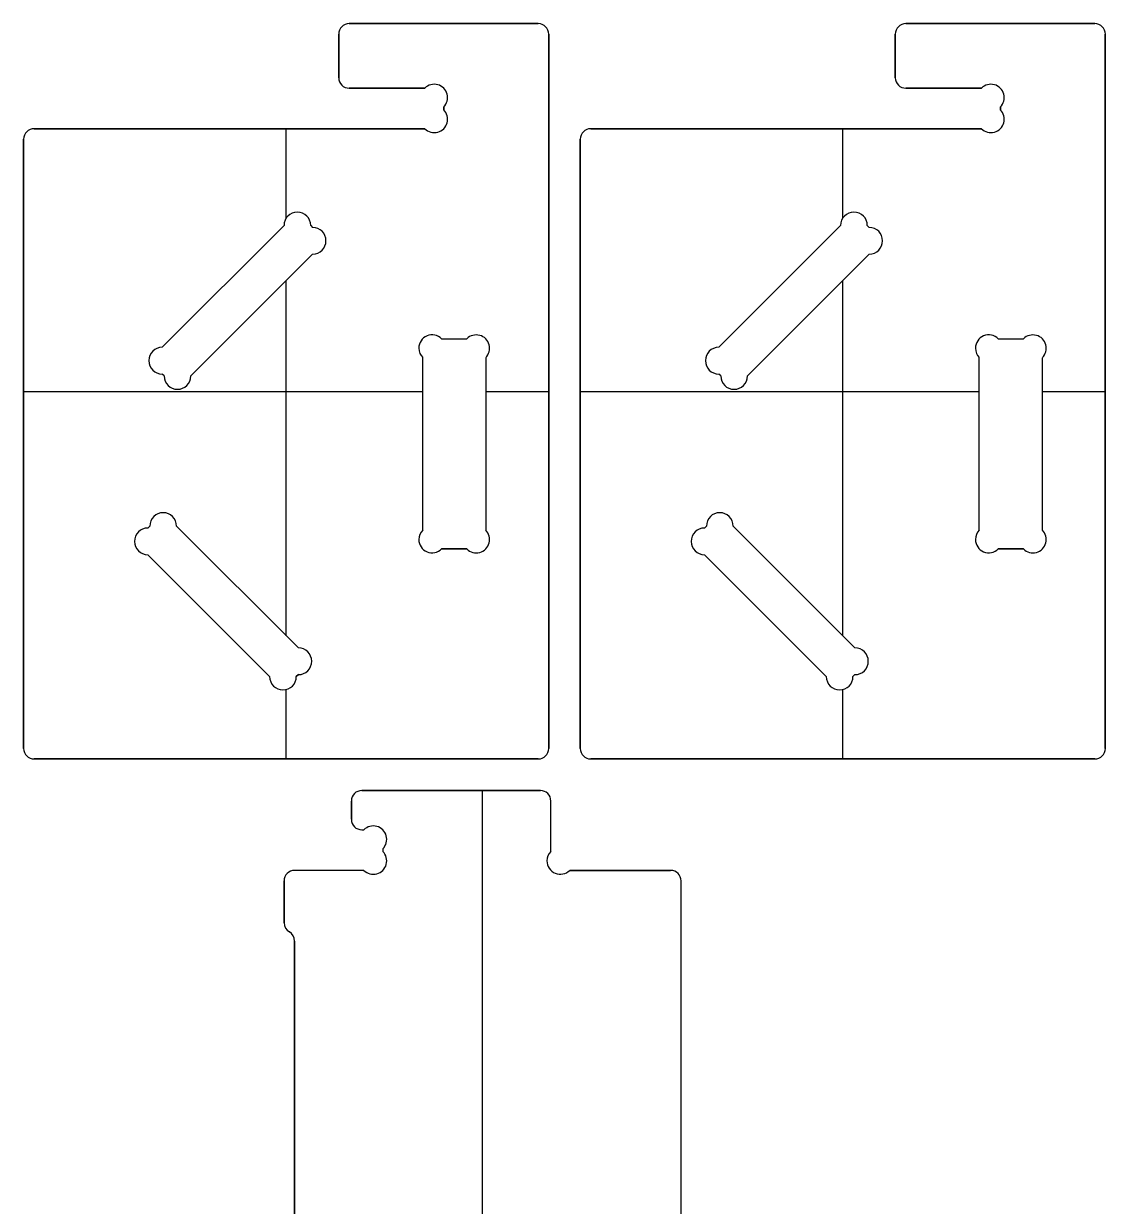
# Model space of a CAD drawing. Extents: x -14.9 to 29.3, y -39.4 to 53.6.
# Drawn here: x 9.05 to 29.33, y 25.2 to 47.36 of the extents above; entities that cross this region are included whole.
import ezdxf

# ---------------------------------------------------------------- set-up
doc = ezdxf.new("R2010")
doc.units = 0
doc.header["$MEASUREMENT"] = 0
doc.layers.add('DEFAULT', color=18, linetype='CONTINUOUS')

# ---------------------------------------------------------------- blocks, each defined once
blk = doc.blocks.new('GROWALL_-_V0_5_-_NESTING_-')
at = {"layer": 'DEFAULT'}
for p, q in [((18.74, 32.992, 0.738), (15.394, 32.992, 0.738)), ((15.394, 32.992, 0.738), (15.394, 32.992)), ((18.74, 32.992), (15.394, 32.992)), ((15.394, 32.992, 0.369), (18.74, 32.992, 0.369)), ((17.067, 32.992), (17.067, 32.992, 0.738)), ((17.657, 6.378, 0.738), (17.657, 32.992, 0.738)), ((17.657, 6.378), (17.657, 32.992)), ((18.74, 32.992, 0.738), (18.74, 32.992)), ((15.197, 32.795, 0.738), (15.197, 32.453, 0.738)), ((15.197, 32.795, 0.738), (15.197, 32.795)), ((15.197, 32.795), (15.197, 32.453)), ((15.197, 32.453, 0.369), (15.197, 32.795, 0.369)), ((15.197, 32.624), (15.197, 32.624, 0.738)), ((18.937, 31.85, 0.738), (18.937, 32.795, 0.738)), ((18.937, 32.795, 0.738), (18.937, 32.795)), ((18.937, 31.85), (18.937, 32.795)), ((18.937, 31.85, 0.369), (18.937, 32.795, 0.369)), ((15.197, 32.453, 0.738), (15.197, 32.453)), ((15.394, 32.256, 0.738), (15.434, 32.256, 0.738)), ((15.394, 32.256), (15.394, 32.256, 0.738)), ((15.394, 32.256), (15.434, 32.256)), ((15.394, 32.256, 0.369), (15.434, 32.256, 0.369)), ((15.414, 32.256, 0.738), (15.414, 32.256)), ((15.434, 32.256), (15.434, 32.256, 0.738)), ((15.611, 32.329, 0.738), (15.611, 32.329)), ((18.937, 32.322), (18.937, 32.322, 0.738)), ((15.861, 32.079, 0.738), (15.861, 32.079)), ((15.787, 31.902, 0.738), (15.787, 31.85, 0.738)), ((15.787, 31.902, 0.738), (15.787, 31.902)), ((15.787, 31.902), (15.787, 31.85)), ((15.787, 31.902, 0.369), (15.787, 31.85, 0.369)), ((15.787, 31.876), (15.787, 31.876, 0.738)), ((15.787, 31.85), (15.787, 31.85, 0.738)), ((18.937, 31.85, 0.738), (18.937, 31.85)), ((15.434, 31.496, 0.738), (14.134, 31.496, 0.738)), ((14.134, 31.496, 0.738), (14.134, 31.496)), ((15.434, 31.496), (14.134, 31.496)), ((15.434, 31.496, 0.369), (14.134, 31.496, 0.369)), ((14.784, 31.496), (14.784, 31.496, 0.738)), ((15.434, 31.496, 0.738), (15.434, 31.496)), ((15.861, 31.673, 0.738), (15.861, 31.673)), ((18.864, 31.673), (18.864, 31.673, 0.738)), ((21.181, 31.496, 0.738), (19.291, 31.496, 0.738)), ((19.291, 31.496), (19.291, 31.496, 0.738)), ((21.181, 31.496), (19.291, 31.496)), ((19.291, 31.496, 0.369), (21.181, 31.496, 0.369)), ((20.236, 31.496), (20.236, 31.496, 0.738)), ((21.181, 31.496, 0.738), (21.181, 31.496)), ((13.937, 31.299, 0.738), (13.937, 30.512, 0.738)), ((13.937, 31.299, 0.738), (13.937, 31.299)), ((13.937, 31.299), (13.937, 30.512)), ((13.937, 30.512, 0.369), (13.937, 31.299, 0.369)), ((15.611, 31.423, 0.738), (15.611, 31.423)), ((19.114, 31.423, 0.738), (19.114, 31.423)), ((21.378, 8.071, 0.738), (21.378, 31.299, 0.738)), ((21.378, 31.299, 0.738), (21.378, 31.299)), ((21.378, 8.071), (21.378, 31.299)), ((21.378, 8.071, 0.369), (21.378, 31.299, 0.369)), ((13.937, 30.906), (13.937, 30.906, 0.738)), ((13.937, 30.512, 0.738), (13.937, 30.512)), ((14.035, 30.341), (14.035, 30.341, 0.738)), ((14.134, 30.171, 0.738), (14.134, 23.891, 0.738)), ((14.134, 30.171, 0.738), (14.134, 30.171)), ((14.134, 30.171), (14.134, 23.891)), ((14.134, 23.891, 0.369), (14.134, 30.171, 0.369)), ((14.134, 27.031), (14.134, 27.031, 0.738)), ((14.035, 23.72, 0.738), (14.035, 23.72)), ((14.134, 23.891), (14.134, 23.891, 0.738)), ((13.937, 23.55, 0.738), (13.937, 15.82, 0.738)), ((13.937, 23.55, 0.738), (13.937, 23.55)), ((13.937, 23.55), (13.937, 15.82)), ((13.937, 15.82, 0.369), (13.937, 23.55, 0.369)), ((13.937, 19.685, 0.738), (21.378, 19.685, 0.738)), ((13.937, 19.685), (13.937, 19.685, 0.738)), ((13.937, 19.685), (21.378, 19.685)), ((21.378, 19.685, 0.738), (21.378, 19.685)), ((13.937, 15.82, 0.738), (13.937, 15.82)), ((14.035, 15.65), (14.035, 15.65, 0.738)), ((14.134, 15.479, 0.738), (14.134, 9.199, 0.738)), ((14.134, 15.479, 0.738), (14.134, 15.479)), ((14.134, 15.479), (14.134, 9.199)), ((14.134, 15.479, 0.369), (14.134, 9.199, 0.369)), ((14.134, 12.339), (14.134, 12.339, 0.738)), ((14.134, 9.199), (14.134, 9.199, 0.738)), ((14.035, 9.029, 0.738), (14.035, 9.029)), ((13.937, 8.858, 0.738), (13.937, 8.071, 0.738)), ((13.937, 8.858, 0.738), (13.937, 8.858)), ((13.937, 8.858), (13.937, 8.071)), ((13.937, 8.071, 0.369), (13.937, 8.858, 0.369)), ((13.937, 8.465), (13.937, 8.465, 0.738)), ((13.937, 8.071, 0.738), (13.937, 8.071)), ((21.378, 8.071, 0.738), (21.378, 8.071)), ((14.134, 7.874, 0.738), (15.434, 7.874, 0.738)), ((14.134, 7.874, 0.738), (14.134, 7.874)), ((14.134, 7.874), (15.434, 7.874)), ((14.134, 7.874, 0.369), (15.434, 7.874, 0.369)), ((14.784, 7.874), (14.784, 7.874, 0.738)), ((15.434, 7.874), (15.434, 7.874, 0.738)), ((15.611, 7.947, 0.738), (15.611, 7.947)), ((19.114, 7.947, 0.738), (19.114, 7.947)), ((19.291, 7.874, 0.738), (19.291, 7.874)), ((19.291, 7.874, 0.738), (21.181, 7.874, 0.738)), ((19.291, 7.874), (21.181, 7.874)), ((19.291, 7.874, 0.369), (21.181, 7.874, 0.369)), ((20.236, 7.874, 0.738), (20.236, 7.874)), ((21.181, 7.874, 0.738), (21.181, 7.874)), ((15.861, 7.697, 0.738), (15.861, 7.697)), ((18.864, 7.697), (18.864, 7.697, 0.738)), ((15.787, 7.52, 0.738), (15.787, 7.468, 0.738)), ((15.787, 7.52, 0.738), (15.787, 7.52)), ((15.787, 7.52), (15.787, 7.468)), ((15.787, 7.52, 0.369), (15.787, 7.468, 0.369)), ((15.787, 7.494), (15.787, 7.494, 0.738)), ((15.787, 7.468), (15.787, 7.468, 0.738)), ((18.937, 6.575, 0.738), (18.937, 7.52, 0.738)), ((18.937, 7.52), (18.937, 7.52, 0.738)), ((18.937, 6.575), (18.937, 7.52)), ((18.937, 6.575, 0.369), (18.937, 7.52, 0.369)), ((15.434, 7.114, 0.738), (15.394, 7.114, 0.738)), ((15.394, 7.114, 0.738), (15.394, 7.114)), ((15.434, 7.114), (15.394, 7.114)), ((15.434, 7.114, 0.369), (15.394, 7.114, 0.369)), ((15.414, 7.114), (15.414, 7.114, 0.738)), ((15.434, 7.114, 0.738), (15.434, 7.114)), ((15.861, 7.291, 0.738), (15.861, 7.291)), ((15.197, 6.917, 0.738), (15.197, 6.575, 0.738)), ((15.197, 6.917, 0.738), (15.197, 6.917)), ((15.197, 6.917), (15.197, 6.575)), ((15.197, 6.575, 0.369), (15.197, 6.917, 0.369)), ((15.611, 7.041, 0.738), (15.611, 7.041)), ((18.937, 7.048), (18.937, 7.048, 0.738)), ((15.197, 6.746), (15.197, 6.746, 0.738)), ((15.197, 6.575, 0.738), (15.197, 6.575)), ((18.937, 6.575, 0.738), (18.937, 6.575)), ((15.394, 6.378, 0.738), (18.74, 6.378, 0.738)), ((15.394, 6.378, 0.738), (15.394, 6.378)), ((15.394, 6.378), (18.74, 6.378)), ((15.394, 6.378, 0.369), (18.74, 6.378, 0.369)), ((17.067, 6.378, 0.738), (17.067, 6.378)), ((18.74, 6.378, 0.738), (18.74, 6.378))]:
    blk.add_line(p, q, dxfattribs=at)
for centre, radius, start, end in [((15.394, 32.795, 0.738), 0.197, 90, 180), ((15.394, 32.795), 0.197, 90, 180), ((15.394, 32.795, 0.369), 0.197, 90, 180), ((18.74, 32.795, 0.738), 0.197, 360, 90), ((18.74, 32.795), 0.197, 360, 90), ((18.74, 32.795, 0.369), 0.197, 0, 90), ((15.394, 32.453, 0.738), 0.197, 180, 270), ((15.394, 32.453), 0.197, 180, 270), ((15.394, 32.453, 0.369), 0.197, 180, 270), ((15.611, 32.079, 0.738), 0.25, 314.9984, 135.0016), ((15.611, 32.079), 0.25, 314.9984, 135.0016), ((15.611, 32.079, 0.369), 0.25, 314.9984, 135.0016), ((15.611, 31.673, 0.738), 0.25, 224.9984, 45.0016), ((15.611, 31.673), 0.25, 224.9984, 45.0016), ((15.611, 31.673, 0.369), 0.25, 224.9984, 45.0016), ((19.114, 31.673, 0.738), 0.25, 134.9984, 180), ((19.114, 31.673), 0.25, 134.9984, 180), ((19.114, 31.673, 0.369), 0.25, 134.9984, 180), ((14.134, 31.299, 0.738), 0.197, 90, 180), ((14.134, 31.299), 0.197, 90, 180), ((14.134, 31.299, 0.369), 0.197, 90, 180), ((19.114, 31.673, 0.738), 0.25, 180, 315.0016), ((19.114, 31.673), 0.25, 180, 315.0016), ((19.114, 31.673, 0.369), 0.25, 180, 315.0016), ((21.181, 31.299, 0.738), 0.197, 360, 90), ((21.181, 31.299), 0.197, 360, 90), ((21.181, 31.299, 0.369), 0.197, 0, 90), ((14.134, 30.512, 0.738), 0.197, 180, 240), ((14.134, 30.512), 0.197, 180, 240), ((14.134, 30.512, 0.369), 0.197, 180, 240), ((13.937, 30.171, 0.738), 0.197, 0, 60), ((13.937, 30.171), 0.197, 0, 60), ((13.937, 30.171, 0.369), 0.197, 0, 60), ((14.134, 23.55, 0.738), 0.197, 120, 180), ((14.134, 23.55), 0.197, 120, 180), ((14.134, 23.55, 0.369), 0.197, 120, 180), ((13.937, 23.891, 0.738), 0.197, 300, 360), ((13.937, 23.891), 0.197, 300, 360), ((13.937, 23.891, 0.369), 0.197, 300, 0), ((14.134, 15.82, 0.738), 0.197, 180, 240), ((14.134, 15.82), 0.197, 180, 240), ((14.134, 15.82, 0.369), 0.197, 180, 240), ((13.937, 15.479, 0.738), 0.197, 0, 60), ((13.937, 15.479), 0.197, 0, 60), ((13.937, 15.479, 0.369), 0.197, 0, 60), ((13.937, 9.199, 0.738), 0.197, 300, 360), ((13.937, 9.199), 0.197, 300, 360), ((13.937, 9.199, 0.369), 0.197, 300, 0), ((14.134, 8.858, 0.738), 0.197, 120, 180), ((14.134, 8.858), 0.197, 120, 180), ((14.134, 8.858, 0.369), 0.197, 120, 180), ((14.134, 8.071, 0.738), 0.197, 180, 270), ((14.134, 8.071), 0.197, 180, 270), ((14.134, 8.071, 0.369), 0.197, 180, 270), ((21.181, 8.071, 0.738), 0.197, 270, 0), ((21.181, 8.071), 0.197, 270, 0), ((21.181, 8.071, 0.369), 0.197, 270, 0), ((15.611, 7.697, 0.738), 0.25, 314.9984, 135.0016), ((15.611, 7.697), 0.25, 314.9984, 135.0016), ((15.611, 7.697, 0.369), 0.25, 314.9984, 135.0016), ((19.114, 7.697, 0.738), 0.25, 44.9984, 180), ((19.114, 7.697), 0.25, 44.9984, 180), ((19.114, 7.697, 0.369), 0.25, 44.9984, 180), ((19.114, 7.697, 0.738), 0.25, 180, 225.0016), ((19.114, 7.697), 0.25, 180, 225.0016), ((19.114, 7.697, 0.369), 0.25, 180, 225.0016), ((15.611, 7.291, 0.738), 0.25, 224.9984, 45.0016), ((15.611, 7.291), 0.25, 224.9984, 45.0016), ((15.611, 7.291, 0.369), 0.25, 224.9984, 45.0016), ((15.394, 6.917, 0.738), 0.197, 90, 180), ((15.394, 6.917), 0.197, 90, 180), ((15.394, 6.917, 0.369), 0.197, 90, 180), ((15.394, 6.575, 0.738), 0.197, 180, 270), ((15.394, 6.575), 0.197, 180, 270), ((15.394, 6.575, 0.369), 0.197, 180, 270), ((18.74, 6.575, 0.738), 0.197, 270, 360), ((18.74, 6.575), 0.197, 270, 360), ((18.74, 6.575, 0.369), 0.197, 270, 0)]:
    blk.add_arc(centre, radius, start, end, dxfattribs=at)
blk = doc.blocks.new('GROWALL_-_V0_5_-_NESTING_1')
at = {"layer": 'DEFAULT'}
for p, q in [((18.7, 47.362, 0.738), (15.157, 47.362, 0.738)), ((15.157, 47.362, 0.738), (15.157, 47.362)), ((15.157, 47.362), (18.7, 47.362)), ((15.157, 47.362, 0.369), (18.7, 47.362, 0.369)), ((16.929, 47.362), (16.929, 47.362, 0.738)), ((18.7, 47.362), (18.7, 47.362, 0.738)), ((14.96, 47.165, 0.738), (14.96, 46.35, 0.738)), ((14.96, 47.165), (14.96, 47.165, 0.738)), ((14.96, 46.35), (14.96, 47.165)), ((14.96, 46.35, 0.369), (14.96, 47.165, 0.369)), ((18.897, 33.78, 0.738), (18.897, 47.165, 0.738)), ((18.897, 47.165, 0.738), (18.897, 47.165)), ((18.897, 47.165), (18.897, 33.78)), ((18.897, 33.78, 0.369), (18.897, 47.165, 0.369)), ((14.96, 46.758, 0.738), (14.96, 46.758)), ((14.96, 46.35, 0.738), (14.96, 46.35)), ((15.157, 46.154, 0.738), (16.575, 46.154, 0.738)), ((15.157, 46.154), (15.157, 46.154, 0.738)), ((16.575, 46.154), (15.157, 46.154)), ((15.157, 46.154, 0.369), (16.575, 46.154, 0.369)), ((15.866, 46.154), (15.866, 46.154, 0.738)), ((16.575, 46.154), (16.575, 46.154, 0.738)), ((16.752, 46.227, 0.738), (16.752, 46.227)), ((17.002, 45.977, 0.738), (17.002, 45.977)), ((16.929, 45.8, 0.738), (16.929, 45.747, 0.738)), ((16.929, 45.8, 0.738), (16.929, 45.8)), ((16.929, 45.8), (16.929, 45.747)), ((16.929, 45.747, 0.369), (16.929, 45.8, 0.369)), ((16.929, 45.774, 0.738), (16.929, 45.774)), ((16.929, 45.747), (16.929, 45.747, 0.738)), ((17.002, 45.57, 0.738), (17.002, 45.57)), ((16.575, 45.394, 0.738), (9.252, 45.394, 0.738)), ((9.252, 45.394, 0.738), (9.252, 45.394)), ((9.252, 45.394), (16.575, 45.394)), ((9.252, 45.394, 0.369), (16.575, 45.394, 0.369)), ((12.913, 45.394), (12.913, 45.394, 0.738)), ((13.976, 43.718, 0.738), (13.976, 45.394, 0.738)), ((13.976, 43.718), (13.976, 45.394)), ((16.575, 45.394), (16.575, 45.394, 0.738)), ((16.752, 45.32, 0.738), (16.752, 45.32)), ((9.055, 45.197, 0.738), (9.055, 33.78, 0.738)), ((9.055, 45.197), (9.055, 45.197, 0.738)), ((9.055, 33.78), (9.055, 45.197)), ((9.055, 33.78, 0.369), (9.055, 45.197, 0.369)), ((14.185, 43.831, 0.738), (14.185, 43.831)), ((11.651, 41.297, 0.738), (13.935, 43.581, 0.738)), ((11.651, 41.297), (13.935, 43.581)), ((11.651, 41.297, 0.369), (13.935, 43.581, 0.369)), ((13.935, 43.581), (13.935, 43.581, 0.738)), ((14.435, 43.581, 0.738), (14.435, 43.581)), ((14.435, 43.581, 0.738), (14.472, 43.544, 0.738)), ((14.435, 43.581), (14.472, 43.544)), ((14.435, 43.581, 0.369), (14.472, 43.544, 0.369)), ((14.454, 43.562), (14.454, 43.562, 0.738)), ((14.472, 43.544), (14.472, 43.544, 0.738)), ((14.722, 43.294, 0.738), (14.722, 43.294)), ((14.472, 43.044, 0.738), (12.188, 40.76, 0.738)), ((14.472, 43.044), (12.188, 40.76)), ((14.472, 43.044, 0.369), (12.188, 40.76, 0.369)), ((14.472, 43.044, 0.738), (14.472, 43.044)), ((12.793, 42.439), (12.793, 42.439, 0.738)), ((13.976, 35.892, 0.738), (13.976, 42.547, 0.738)), ((13.976, 35.892), (13.976, 42.547)), ((13.33, 41.902), (13.33, 41.902, 0.738)), ((16.712, 41.53, 0.738), (16.712, 41.53)), ((16.889, 41.457, 0.738), (16.889, 41.457)), ((16.889, 41.457, 0.738), (17.363, 41.457, 0.738)), ((16.889, 41.457), (17.363, 41.457)), ((16.889, 41.457, 0.369), (17.363, 41.457, 0.369)), ((17.126, 41.457), (17.126, 41.457, 0.738)), ((17.363, 41.457), (17.363, 41.457, 0.738)), ((17.539, 41.53, 0.738), (17.539, 41.53)), ((11.651, 41.297, 0.738), (11.651, 41.297)), ((16.462, 41.28), (16.462, 41.28, 0.738)), ((17.789, 41.28, 0.738), (17.789, 41.28)), ((11.401, 41.047), (11.401, 41.047, 0.738)), ((16.535, 37.873, 0.738), (16.535, 41.103, 0.738)), ((16.535, 41.103), (16.535, 41.103, 0.738)), ((16.535, 37.873), (16.535, 41.103)), ((16.535, 37.873, 0.369), (16.535, 41.103, 0.369)), ((17.716, 41.103, 0.738), (17.716, 37.873, 0.738)), ((17.716, 41.103, 0.738), (17.716, 41.103)), ((17.716, 41.103), (17.716, 37.873)), ((17.716, 41.103, 0.369), (17.716, 37.873, 0.369)), ((11.651, 40.797), (11.651, 40.797, 0.738)), ((11.688, 40.76, 0.738), (11.651, 40.797, 0.738)), ((11.688, 40.76), (11.651, 40.797)), ((11.688, 40.76, 0.369), (11.651, 40.797, 0.369)), ((11.67, 40.779), (11.67, 40.779, 0.738)), ((11.688, 40.76, 0.738), (11.688, 40.76)), ((12.188, 40.76), (12.188, 40.76, 0.738)), ((9.055, 40.472, 0.738), (16.535, 40.472, 0.738)), ((9.055, 40.472), (16.535, 40.472)), ((11.938, 40.51, 0.738), (11.938, 40.51)), ((17.716, 40.472, 0.738), (18.897, 40.472, 0.738)), ((17.716, 40.472), (18.897, 40.472)), ((18.897, 40.472), (18.897, 40.472, 0.738)), ((9.055, 39.488, 0.738), (9.055, 39.488)), ((16.535, 39.488), (16.535, 39.488, 0.738)), ((17.716, 39.488), (17.716, 39.488, 0.738)), ((11.67, 38.198, 0.738), (11.67, 38.198)), ((11.383, 37.911, 0.738), (11.42, 37.948, 0.738)), ((11.383, 37.911), (11.42, 37.948)), ((11.42, 37.948, 0.369), (11.383, 37.911, 0.369)), ((11.383, 37.911, 0.738), (11.383, 37.911)), ((11.401, 37.929), (11.401, 37.929, 0.738)), ((11.42, 37.948), (11.42, 37.948, 0.738)), ((11.92, 37.948, 0.738), (14.204, 35.664, 0.738)), ((11.92, 37.948), (11.92, 37.948, 0.738)), ((14.204, 35.664), (11.92, 37.948)), ((14.204, 35.664, 0.369), (11.92, 37.948, 0.369)), ((16.462, 37.696), (16.462, 37.696, 0.738)), ((16.535, 37.873, 0.738), (16.535, 37.873)), ((17.716, 37.873), (17.716, 37.873, 0.738)), ((17.789, 37.696, 0.738), (17.789, 37.696)), ((11.133, 37.661), (11.133, 37.661, 0.738)), ((17.363, 37.52, 0.738), (16.889, 37.52, 0.738)), ((16.889, 37.52), (16.889, 37.52, 0.738)), ((17.363, 37.52), (16.889, 37.52)), ((16.889, 37.52, 0.369), (17.363, 37.52, 0.369)), ((17.126, 37.52), (17.126, 37.52, 0.738)), ((17.363, 37.52, 0.738), (17.363, 37.52)), ((11.383, 37.411), (11.383, 37.411, 0.738)), ((13.666, 35.127, 0.738), (11.383, 37.411, 0.738)), ((11.383, 37.411), (13.666, 35.127)), ((11.383, 37.411, 0.369), (13.666, 35.127, 0.369)), ((16.712, 37.446, 0.738), (16.712, 37.446)), ((17.539, 37.446, 0.738), (17.539, 37.446)), ((13.062, 36.806), (13.062, 36.806, 0.738)), ((12.524, 36.269), (12.524, 36.269, 0.738)), ((14.204, 35.664), (14.204, 35.664, 0.738)), ((14.454, 35.414, 0.738), (14.454, 35.414)), ((13.666, 35.127), (13.666, 35.127, 0.738)), ((14.204, 35.164, 0.738), (14.166, 35.127, 0.738)), ((14.204, 35.164), (14.166, 35.127)), ((14.166, 35.127, 0.369), (14.204, 35.164, 0.369)), ((14.166, 35.127), (14.166, 35.127, 0.738)), ((14.185, 35.145), (14.185, 35.145, 0.738)), ((14.204, 35.164, 0.738), (14.204, 35.164)), ((13.916, 34.877, 0.738), (13.916, 34.877)), ((13.976, 33.583, 0.738), (13.976, 34.884, 0.738)), ((13.976, 33.583), (13.976, 34.884)), ((9.055, 33.78, 0.738), (9.055, 33.78)), ((18.897, 33.78), (18.897, 33.78, 0.738)), ((9.252, 33.583, 0.738), (18.7, 33.583, 0.738)), ((9.252, 33.583), (9.252, 33.583, 0.738)), ((18.7, 33.583), (9.252, 33.583)), ((9.252, 33.583, 0.369), (18.7, 33.583, 0.369)), ((13.976, 33.583), (13.976, 33.583, 0.738)), ((18.7, 33.583, 0.738), (18.7, 33.583))]:
    blk.add_line(p, q, dxfattribs=at)
for centre, radius, start, end in [((15.157, 47.165, 0.738), 0.197, 90, 180), ((15.157, 47.165), 0.197, 90, 180), ((15.157, 47.165, 0.369), 0.197, 90, 180), ((18.7, 47.165, 0.738), 0.197, 360, 90), ((18.7, 47.165), 0.197, 360, 90), ((18.7, 47.165, 0.369), 0.197, 0, 90), ((15.157, 46.35, 0.738), 0.197, 180, 270), ((15.157, 46.35), 0.197, 180, 270), ((15.157, 46.35, 0.369), 0.197, 180, 270), ((16.752, 45.977, 0.738), 0.25, 314.9984, 135.0016), ((16.752, 45.977), 0.25, 314.9984, 135.0016), ((16.752, 45.977, 0.369), 0.25, 314.9984, 135.0016), ((16.752, 45.57, 0.738), 0.25, 224.9984, 45.0016), ((16.752, 45.57), 0.25, 224.9984, 45.0016), ((16.752, 45.57, 0.369), 0.25, 224.9984, 45.0016), ((9.252, 45.197, 0.738), 0.197, 90, 180), ((9.252, 45.197), 0.197, 90, 180), ((9.252, 45.197, 0.369), 0.197, 90, 180), ((14.185, 43.581, 0.738), 0.25, 0, 180), ((14.185, 43.581), 0.25, 0, 180), ((14.185, 43.581, 0.369), 0.25, 0, 180), ((14.472, 43.294, 0.738), 0.25, 270, 90), ((14.472, 43.294), 0.25, 270, 90), ((14.472, 43.294, 0.369), 0.25, 270, 90), ((16.712, 41.28, 0.738), 0.25, 44.9984, 180), ((16.712, 41.28), 0.25, 44.9984, 180), ((16.712, 41.28, 0.369), 0.25, 44.9984, 180), ((17.539, 41.28, 0.738), 0.25, 314.9984, 135.0016), ((17.539, 41.28), 0.25, 314.9984, 135.0016), ((17.539, 41.28, 0.369), 0.25, 314.9984, 135.0016), ((11.651, 41.047, 0.738), 0.25, 90, 180), ((11.651, 41.047), 0.25, 90, 180), ((11.651, 41.047, 0.369), 0.25, 90, 180), ((16.712, 41.28, 0.738), 0.25, 180, 225.0016), ((16.712, 41.28), 0.25, 180, 225.0016), ((16.712, 41.28, 0.369), 0.25, 180, 225.0016), ((11.651, 41.047, 0.738), 0.25, 180, 270), ((11.651, 41.047), 0.25, 180, 270), ((11.651, 41.047, 0.369), 0.25, 180, 270), ((11.938, 40.76, 0.738), 0.25, 180, 0), ((11.938, 40.76), 0.25, 180, 0), ((11.938, 40.76, 0.369), 0.25, 180, 0), ((11.67, 37.948, 0.738), 0.25, 0, 180), ((11.67, 37.948), 0.25, 0, 180), ((11.67, 37.948, 0.369), 0.25, 0, 180), ((11.383, 37.661, 0.738), 0.25, 90, 180), ((11.383, 37.661), 0.25, 90, 180), ((11.383, 37.661, 0.369), 0.25, 90, 180), ((16.712, 37.696, 0.738), 0.25, 134.9984, 180), ((16.712, 37.696), 0.25, 134.9984, 180), ((16.712, 37.696, 0.369), 0.25, 134.9984, 180), ((16.712, 37.696, 0.738), 0.25, 180, 315.0016), ((16.712, 37.696), 0.25, 180, 315.0016), ((16.712, 37.696, 0.369), 0.25, 180, 315.0016), ((17.539, 37.696, 0.738), 0.25, 224.9984, 45.0016), ((17.539, 37.696), 0.25, 224.9984, 45.0016), ((17.539, 37.696, 0.369), 0.25, 224.9984, 45.0016), ((11.383, 37.661, 0.738), 0.25, 180, 270), ((11.383, 37.661), 0.25, 180, 270), ((11.383, 37.661, 0.369), 0.25, 180, 270), ((14.204, 35.414, 0.738), 0.25, 270, 90), ((14.204, 35.414), 0.25, 270, 90), ((14.204, 35.414, 0.369), 0.25, 270, 90), ((13.916, 35.127, 0.738), 0.25, 180, 360), ((13.916, 35.127), 0.25, 180, 360), ((13.916, 35.127, 0.369), 0.25, 180, 0), ((9.252, 33.78, 0.738), 0.197, 180, 270), ((9.252, 33.78), 0.197, 180, 270), ((9.252, 33.78, 0.369), 0.197, 180, 270), ((18.7, 33.78, 0.738), 0.197, 270, 360), ((18.7, 33.78), 0.197, 270, 360), ((18.7, 33.78, 0.369), 0.197, 270, 0)]:
    blk.add_arc(centre, radius, start, end, dxfattribs=at)
blk = doc.blocks.new('GROWALL_-_V0_5_-_NESTING_3')
at = {"layer": 'DEFAULT'}
for p, q in [((29.134, 47.362, 0.738), (25.59, 47.362, 0.738)), ((25.59, 47.362, 0.738), (25.59, 47.362)), ((25.59, 47.362), (29.134, 47.362)), ((25.59, 47.362, 0.369), (29.134, 47.362, 0.369)), ((27.362, 47.362), (27.362, 47.362, 0.738)), ((29.134, 47.362), (29.134, 47.362, 0.738)), ((25.393, 47.165, 0.738), (25.393, 46.35, 0.738)), ((25.393, 47.165), (25.393, 47.165, 0.738)), ((25.393, 46.35), (25.393, 47.165)), ((25.393, 46.35, 0.369), (25.393, 47.165, 0.369)), ((29.33, 33.78, 0.738), (29.33, 47.165, 0.738)), ((29.33, 47.165, 0.738), (29.33, 47.165)), ((29.33, 47.165), (29.33, 33.78)), ((29.33, 47.165, 0.369), (29.33, 33.78, 0.369)), ((25.393, 46.758), (25.393, 46.758, 0.738)), ((25.393, 46.35, 0.738), (25.393, 46.35)), ((25.59, 46.154, 0.738), (27.008, 46.154, 0.738)), ((25.59, 46.154), (25.59, 46.154, 0.738)), ((27.008, 46.154), (25.59, 46.154)), ((27.008, 46.154, 0.369), (25.59, 46.154, 0.369)), ((26.299, 46.154), (26.299, 46.154, 0.738)), ((27.008, 46.154), (27.008, 46.154, 0.738)), ((27.185, 46.227, 0.738), (27.185, 46.227)), ((27.435, 45.977, 0.738), (27.435, 45.977)), ((27.362, 45.8, 0.738), (27.362, 45.747, 0.738)), ((27.362, 45.8, 0.738), (27.362, 45.8)), ((27.362, 45.8), (27.362, 45.747)), ((27.362, 45.747, 0.369), (27.362, 45.8, 0.369)), ((27.362, 45.774, 0.738), (27.362, 45.774)), ((27.362, 45.747), (27.362, 45.747, 0.738)), ((27.435, 45.57, 0.738), (27.435, 45.57)), ((27.008, 45.394, 0.738), (19.685, 45.394, 0.738)), ((19.685, 45.394, 0.738), (19.685, 45.394)), ((19.685, 45.394), (27.008, 45.394)), ((19.685, 45.394, 0.369), (27.008, 45.394, 0.369)), ((23.347, 45.394), (23.347, 45.394, 0.738)), ((24.409, 43.718, 0.738), (24.409, 45.394, 0.738)), ((24.409, 43.718), (24.409, 45.394)), ((27.008, 45.394), (27.008, 45.394, 0.738)), ((27.185, 45.32, 0.738), (27.185, 45.32)), ((19.488, 45.197, 0.738), (19.488, 33.78, 0.738)), ((19.488, 45.197), (19.488, 45.197, 0.738)), ((19.488, 33.78), (19.488, 45.197)), ((19.488, 33.78, 0.369), (19.488, 45.197, 0.369)), ((24.618, 43.831, 0.738), (24.618, 43.831)), ((22.084, 41.297, 0.738), (24.368, 43.581, 0.738)), ((22.084, 41.297), (24.368, 43.581)), ((22.084, 41.297, 0.369), (24.368, 43.581, 0.369)), ((24.368, 43.581), (24.368, 43.581, 0.738)), ((24.868, 43.581, 0.738), (24.868, 43.581)), ((24.868, 43.581, 0.738), (24.905, 43.544, 0.738)), ((24.868, 43.581), (24.905, 43.544)), ((24.868, 43.581, 0.369), (24.905, 43.544, 0.369)), ((24.887, 43.562), (24.887, 43.562, 0.738)), ((24.905, 43.544), (24.905, 43.544, 0.738)), ((25.155, 43.294, 0.738), (25.155, 43.294)), ((24.905, 43.044, 0.738), (22.622, 40.76, 0.738)), ((24.905, 43.044), (22.622, 40.76)), ((24.905, 43.044, 0.369), (22.622, 40.76, 0.369)), ((24.905, 43.044, 0.738), (24.905, 43.044)), ((23.226, 42.439), (23.226, 42.439, 0.738)), ((24.409, 35.892, 0.738), (24.409, 42.547, 0.738)), ((24.409, 35.892), (24.409, 42.547)), ((23.763, 41.902), (23.763, 41.902, 0.738)), ((27.145, 41.53, 0.738), (27.145, 41.53)), ((27.322, 41.457, 0.738), (27.322, 41.457)), ((27.322, 41.457, 0.738), (27.796, 41.457, 0.738)), ((27.322, 41.457), (27.796, 41.457)), ((27.322, 41.457, 0.369), (27.796, 41.457, 0.369)), ((27.559, 41.457, 0.738), (27.559, 41.457)), ((27.796, 41.457), (27.796, 41.457, 0.738)), ((27.973, 41.53, 0.738), (27.973, 41.53)), ((22.084, 41.297, 0.738), (22.084, 41.297)), ((26.895, 41.28), (26.895, 41.28, 0.738)), ((28.223, 41.28, 0.738), (28.223, 41.28)), ((21.834, 41.047), (21.834, 41.047, 0.738)), ((26.968, 37.873, 0.738), (26.968, 41.103, 0.738)), ((26.968, 41.103), (26.968, 41.103, 0.738)), ((26.968, 37.873), (26.968, 41.103)), ((26.968, 37.873, 0.369), (26.968, 41.103, 0.369)), ((28.149, 41.103, 0.738), (28.149, 37.873, 0.738)), ((28.149, 41.103, 0.738), (28.149, 41.103)), ((28.149, 41.103), (28.149, 37.873)), ((28.149, 41.103, 0.369), (28.149, 37.873, 0.369)), ((22.084, 40.797), (22.084, 40.797, 0.738)), ((22.122, 40.76, 0.738), (22.084, 40.797, 0.738)), ((22.122, 40.76), (22.084, 40.797)), ((22.122, 40.76, 0.369), (22.084, 40.797, 0.369)), ((22.103, 40.779), (22.103, 40.779, 0.738)), ((22.122, 40.76, 0.738), (22.122, 40.76)), ((22.622, 40.76), (22.622, 40.76, 0.738)), ((19.488, 40.472, 0.738), (26.968, 40.472, 0.738)), ((19.488, 40.472), (26.968, 40.472)), ((22.372, 40.51, 0.738), (22.372, 40.51)), ((28.149, 40.472, 0.738), (29.33, 40.472, 0.738)), ((28.149, 40.472), (29.33, 40.472)), ((29.33, 40.472), (29.33, 40.472, 0.738)), ((19.488, 39.488), (19.488, 39.488, 0.738)), ((26.968, 39.488), (26.968, 39.488, 0.738)), ((28.149, 39.488), (28.149, 39.488, 0.738)), ((22.103, 38.198, 0.738), (22.103, 38.198)), ((21.816, 37.911, 0.738), (21.853, 37.948, 0.738)), ((21.816, 37.911), (21.853, 37.948)), ((21.853, 37.948, 0.369), (21.816, 37.911, 0.369)), ((21.816, 37.911, 0.738), (21.816, 37.911)), ((21.834, 37.929), (21.834, 37.929, 0.738)), ((21.853, 37.948), (21.853, 37.948, 0.738)), ((22.353, 37.948, 0.738), (24.637, 35.664, 0.738)), ((22.353, 37.948), (22.353, 37.948, 0.738)), ((24.637, 35.664), (22.353, 37.948)), ((24.637, 35.664, 0.369), (22.353, 37.948, 0.369)), ((26.895, 37.696), (26.895, 37.696, 0.738)), ((26.968, 37.873, 0.738), (26.968, 37.873)), ((28.149, 37.873), (28.149, 37.873, 0.738)), ((28.223, 37.696, 0.738), (28.223, 37.696)), ((21.566, 37.661), (21.566, 37.661, 0.738)), ((27.796, 37.52, 0.738), (27.322, 37.52, 0.738)), ((27.322, 37.52), (27.322, 37.52, 0.738)), ((27.796, 37.52), (27.322, 37.52)), ((27.322, 37.52, 0.369), (27.796, 37.52, 0.369)), ((27.559, 37.52), (27.559, 37.52, 0.738)), ((27.796, 37.52, 0.738), (27.796, 37.52)), ((21.816, 37.411), (21.816, 37.411, 0.738)), ((24.1, 35.127, 0.738), (21.816, 37.411, 0.738)), ((21.816, 37.411), (24.1, 35.127)), ((21.816, 37.411, 0.369), (24.1, 35.127, 0.369)), ((27.145, 37.446, 0.738), (27.145, 37.446)), ((27.973, 37.446, 0.738), (27.973, 37.446)), ((23.495, 36.806), (23.495, 36.806, 0.738)), ((22.958, 36.269), (22.958, 36.269, 0.738)), ((24.637, 35.664), (24.637, 35.664, 0.738)), ((24.887, 35.414, 0.738), (24.887, 35.414)), ((24.1, 35.127), (24.1, 35.127, 0.738)), ((24.637, 35.164, 0.738), (24.6, 35.127, 0.738)), ((24.637, 35.164), (24.6, 35.127)), ((24.6, 35.127, 0.369), (24.637, 35.164, 0.369)), ((24.6, 35.127), (24.6, 35.127, 0.738)), ((24.618, 35.145), (24.618, 35.145, 0.738)), ((24.637, 35.164, 0.738), (24.637, 35.164)), ((24.35, 34.877, 0.738), (24.35, 34.877)), ((24.409, 33.583, 0.738), (24.409, 34.884, 0.738)), ((24.409, 33.583), (24.409, 34.884)), ((19.488, 33.78, 0.738), (19.488, 33.78)), ((29.33, 33.78), (29.33, 33.78, 0.738)), ((19.685, 33.583, 0.738), (29.134, 33.583, 0.738)), ((19.685, 33.583), (19.685, 33.583, 0.738)), ((29.134, 33.583), (19.685, 33.583)), ((29.134, 33.583, 0.369), (19.685, 33.583, 0.369)), ((24.409, 33.583), (24.409, 33.583, 0.738)), ((29.134, 33.583, 0.738), (29.134, 33.583))]:
    blk.add_line(p, q, dxfattribs=at)
for centre, radius, start, end in [((25.59, 47.165, 0.738), 0.197, 90, 180), ((25.59, 47.165), 0.197, 90, 180), ((25.59, 47.165, 0.369), 0.197, 90, 180), ((29.134, 47.165, 0.738), 0.197, 0, 90), ((29.134, 47.165), 0.197, 0, 90), ((29.134, 47.165, 0.369), 0.197, 0, 90), ((25.59, 46.35, 0.738), 0.197, 180, 270), ((25.59, 46.35), 0.197, 180, 270), ((25.59, 46.35, 0.369), 0.197, 180, 270), ((27.185, 45.977, 0.738), 0.25, 314.9984, 135.0016), ((27.185, 45.977), 0.25, 314.9984, 135.0016), ((27.185, 45.977, 0.369), 0.25, 314.9984, 135.0016), ((27.185, 45.57, 0.738), 0.25, 224.9984, 45.0016), ((27.185, 45.57), 0.25, 224.9984, 45.0016), ((27.185, 45.57, 0.369), 0.25, 224.9984, 45.0016), ((19.685, 45.197, 0.738), 0.197, 90, 180), ((19.685, 45.197), 0.197, 90, 180), ((19.685, 45.197, 0.369), 0.197, 90, 180), ((24.618, 43.581, 0.738), 0.25, 360, 180), ((24.618, 43.581), 0.25, 360, 180), ((24.618, 43.581, 0.369), 0.25, 0, 180), ((24.905, 43.294, 0.738), 0.25, 270, 90), ((24.905, 43.294), 0.25, 270, 90), ((24.905, 43.294, 0.369), 0.25, 270, 90), ((27.145, 41.28, 0.738), 0.25, 44.9984, 180), ((27.145, 41.28), 0.25, 44.9984, 180), ((27.145, 41.28, 0.369), 0.25, 44.9984, 180), ((27.973, 41.28, 0.738), 0.25, 314.9984, 135.0016), ((27.973, 41.28), 0.25, 314.9984, 135.0016), ((27.973, 41.28, 0.369), 0.25, 314.9984, 135.0016), ((22.084, 41.047, 0.738), 0.25, 90, 180), ((22.084, 41.047), 0.25, 90, 180), ((22.084, 41.047, 0.369), 0.25, 90, 180), ((27.145, 41.28, 0.738), 0.25, 180, 225.0016), ((27.145, 41.28), 0.25, 180, 225.0016), ((27.145, 41.28, 0.369), 0.25, 180, 225.0016), ((22.084, 41.047, 0.738), 0.25, 180, 270), ((22.084, 41.047), 0.25, 180, 270), ((22.084, 41.047, 0.369), 0.25, 180, 270), ((22.372, 40.76, 0.738), 0.25, 180, 0), ((22.372, 40.76), 0.25, 180, 0), ((22.372, 40.76, 0.369), 0.25, 180, 0), ((22.103, 37.948, 0.738), 0.25, 0, 180), ((22.103, 37.948), 0.25, 0, 180), ((22.103, 37.948, 0.369), 0.25, 0, 180), ((21.816, 37.661, 0.738), 0.25, 90, 180), ((21.816, 37.661), 0.25, 90, 180), ((21.816, 37.661, 0.369), 0.25, 90, 180), ((27.145, 37.696, 0.738), 0.25, 134.9984, 180), ((27.145, 37.696), 0.25, 134.9984, 180), ((27.145, 37.696, 0.369), 0.25, 134.9984, 180), ((27.145, 37.696, 0.738), 0.25, 180, 315.0016), ((27.145, 37.696), 0.25, 180, 315.0016), ((27.145, 37.696, 0.369), 0.25, 180, 315.0016), ((27.973, 37.696, 0.738), 0.25, 224.9984, 45.0016), ((27.973, 37.696), 0.25, 224.9984, 45.0016), ((27.973, 37.696, 0.369), 0.25, 224.9984, 45.0016), ((21.816, 37.661, 0.738), 0.25, 180, 270), ((21.816, 37.661), 0.25, 180, 270), ((21.816, 37.661, 0.369), 0.25, 180, 270), ((24.637, 35.414, 0.738), 0.25, 270, 90), ((24.637, 35.414), 0.25, 270, 90), ((24.637, 35.414, 0.369), 0.25, 270, 90), ((24.35, 35.127, 0.738), 0.25, 180, 360), ((24.35, 35.127), 0.25, 180, 360), ((24.35, 35.127, 0.369), 0.25, 180, 0), ((19.685, 33.78, 0.738), 0.197, 180, 270), ((19.685, 33.78), 0.197, 180, 270), ((19.685, 33.78, 0.369), 0.197, 180, 270), ((29.134, 33.78, 0.738), 0.197, 270, 360), ((29.134, 33.78), 0.197, 270, 360), ((29.134, 33.78, 0.369), 0.197, 270, 0)]:
    blk.add_arc(centre, radius, start, end, dxfattribs=at)
blk = doc.blocks.new('GROWALL_-_V0_5_-_3D_NESTED')
at = {"layer": 'DEFAULT'}
for name in ['GROWALL_-_V0_5_-_NESTING_1', 'GROWALL_-_V0_5_-_NESTING_1', 'GROWALL_-_V0_5_-_NESTING_1', 'GROWALL_-_V0_5_-_NESTING_1', 'GROWALL_-_V0_5_-_NESTING_1', 'GROWALL_-_V0_5_-_NESTING_1', 'GROWALL_-_V0_5_-_NESTING_1', 'GROWALL_-_V0_5_-_NESTING_1', 'GROWALL_-_V0_5_-_NESTING_3', 'GROWALL_-_V0_5_-_NESTING_-']:
    blk.add_blockref(name, (0, 0), dxfattribs=at)

msp = doc.modelspace()

# ---------------------------------------------------------------- block references
at = {"layer": 'DEFAULT'}
msp.add_blockref('GROWALL_-_V0_5_-_3D_NESTED', (0, 0), dxfattribs=at)

doc.saveas('drawing.dxf')
